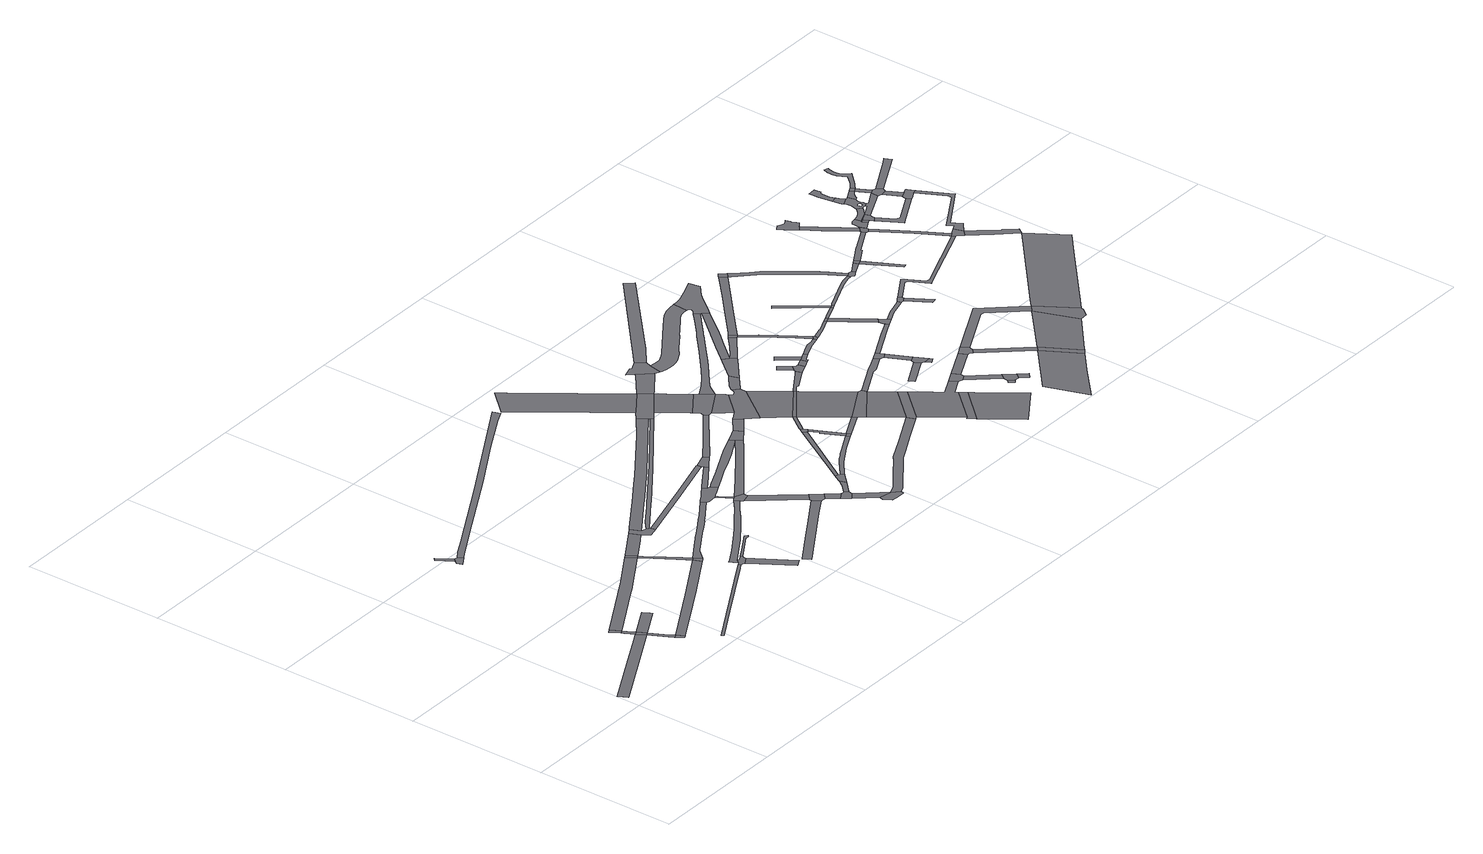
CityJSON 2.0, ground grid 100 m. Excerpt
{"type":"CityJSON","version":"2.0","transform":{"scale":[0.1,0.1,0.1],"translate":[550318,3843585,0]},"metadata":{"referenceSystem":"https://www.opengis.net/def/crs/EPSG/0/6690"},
"CityObjects":{
"road1":{"type":"Road","attributes":{"RoadStructureAttribute.sectionType":"1"},"geometry":[{"type":"MultiSurface","lod":"1","boundaries":[[[0,1,2,3,4,5,6]]]}]},
"road2":{"type":"Road","geometry":[{"type":"MultiSurface","lod":"1","boundaries":[[[7,8,9,10]]]}]},
"road3":{"type":"Road","attributes":{"RoadStructureAttribute.sectionType":"1"},"geometry":[{"type":"MultiSurface","lod":"1","boundaries":[[[11,12,10,9,13,14,0,15]]]}]},
"road4":{"type":"Road","geometry":[{"type":"MultiSurface","lod":"1","boundaries":[[[15,0,6,16]]]}]},
"road5":{"type":"Road","attributes":{"RoadStructureAttribute.sectionType":"1"},"geometry":[{"type":"MultiSurface","lod":"1","boundaries":[[[17,16,6,18,19,20]]]}]},
"road6":{"type":"Road","geometry":[{"type":"MultiSurface","lod":"1","boundaries":[[[20,19,21,22]]]}]},
"road7":{"type":"Road","geometry":[{"type":"MultiSurface","lod":"1","boundaries":[[[23,24,25,15,16]]]}]},
"road8":{"type":"Road","geometry":[{"type":"MultiSurface","lod":"1","boundaries":[[[26,27,28,29]]]}]},
"road9":{"type":"Road","attributes":{"RoadStructureAttribute.sectionType":"1"},"geometry":[{"type":"MultiSurface","lod":"1","boundaries":[[[30,31,7,10,32,33,34]]]}]},
"road10":{"type":"Road","geometry":[{"type":"MultiSurface","lod":"1","boundaries":[[[29,28,35,36,37,38]]]}]},
"road11":{"type":"Road","attributes":{"RoadStructureAttribute.sectionType":"1"},"geometry":[{"type":"MultiSurface","lod":"1","boundaries":[[[39,40,20,22,41,42,43,44]]]}]},
"road12":{"type":"Road","attributes":{"RoadStructureAttribute.sectionType":"1"},"geometry":[{"type":"MultiSurface","lod":"1","boundaries":[[[45,46,47,48,49,50,51,52,53]]]}]},
"road13":{"type":"Road","geometry":[{"type":"MultiSurface","lod":"1","boundaries":[[[54,30,34,55]]]}]},
"road14":{"type":"Road","attributes":{"RoadStructureAttribute.sectionType":"1"},"geometry":[{"type":"MultiSurface","lod":"1","boundaries":[[[56,57,58,59,60,55,34,61,62,63,64,65,39,66]]]}]},
"road15":{"type":"Road","geometry":[{"type":"MultiSurface","lod":"1","boundaries":[[[66,39,44,67,68]]]}]},
"road16":{"type":"Road","attributes":{"RoadStructureAttribute.sectionType":"1"},"geometry":[{"type":"MultiSurface","lod":"1","boundaries":[[[69,54,55,70,71]]]}]},
"road17":{"type":"Road","geometry":[{"type":"MultiSurface","lod":"1","boundaries":[[[72,73,74,75,76,77,45,53,78,79,80,81,82]]]}]},
"road18":{"type":"Road","attributes":{"RoadStructureAttribute.sectionType":"1"},"geometry":[{"type":"MultiSurface","lod":"1","boundaries":[[[83,80,79,84,85,86]]]}]},
"road19":{"type":"Road","geometry":[{"type":"MultiSurface","lod":"1","boundaries":[[[87,69,71,88,89,90,91,92,93,94,95]]]}]},
"road20":{"type":"Road","geometry":[{"type":"MultiSurface","lod":"1","boundaries":[[[96,97,98,99,100,72,82]]]}]},
"road21":{"type":"Road","attributes":{"RoadStructureAttribute.sectionType":"1"},"geometry":[{"type":"MultiSurface","lod":"1","boundaries":[[[101,102,103,104,105,106,107,66,68,108,109,110,111,112,113,114,115,116,117]]]}]},
"road22":{"type":"Road","attributes":{"RoadStructureAttribute.sectionType":"1"},"geometry":[{"type":"MultiSurface","lod":"1","boundaries":[[[118,119,120,121,38,37,122,123,124,125,126,127]]]}]},
"road23":{"type":"Road","attributes":{"RoadStructureAttribute.sectionType":"1"},"geometry":[{"type":"MultiSurface","lod":"1","boundaries":[[[128,129,130,131,132,133,134,135,136,137,138,139,140,76,75,141,142,143,144,145,146,147,148]]]}]},
"road24":{"type":"Road","attributes":{"RoadStructureAttribute.sectionType":"1"},"geometry":[{"type":"MultiSurface","lod":"1","boundaries":[[[149,150,151,152,153,154,155]]]}]},
"road25":{"type":"Road","attributes":{"RoadStructureAttribute.sectionType":"1"},"geometry":[{"type":"MultiSurface","lod":"1","boundaries":[[[156,157,158,159,92,91,160,161,162,163]]]}]},
"road26":{"type":"Road","geometry":[{"type":"MultiSurface","lod":"1","boundaries":[[[164,165,166,167,168,169,170,101,117,171,172,173,174,175,176,177,178,179,180,181]]]}]},
"road27":{"type":"Road","attributes":{"RoadStructureAttribute.sectionType":"1"},"geometry":[{"type":"MultiSurface","lod":"1","boundaries":[[[182,176,175,183,184,185]]]}]},
"road28":{"type":"Road","geometry":[{"type":"MultiSurface","lod":"1","boundaries":[[[185,184,186,187,128,148,188,189,190,191]]]}]},
"road29":{"type":"Road","attributes":{"RoadStructureAttribute.sectionType":"1"},"geometry":[{"type":"MultiSurface","lod":"1","boundaries":[[[192,193,194,195,196,197,198,87,95,199,200,201,202,203,204]]]}]},
"road30":{"type":"Road","geometry":[{"type":"MultiSurface","lod":"1","boundaries":[[[205,206,207,208,209,94,93,210,211,212,213]]]}]},
"road31":{"type":"Road","attributes":{"RoadStructureAttribute.sectionType":"1"},"geometry":[{"type":"MultiSurface","lod":"1","boundaries":[[[189,188,214,215]]]}]},
"road32":{"type":"Road","attributes":{"RoadStructureAttribute.sectionType":"1"},"geometry":[{"type":"MultiSurface","lod":"1","boundaries":[[[216,217,218,219,164,181,220,221,222,223]]]}]},
"road33":{"type":"Road","geometry":[{"type":"MultiSurface","lod":"1","boundaries":[[[215,214,149,155,224,225]]]}]},
"road34":{"type":"Road","attributes":{"RoadStructureAttribute.sectionType":"1"},"geometry":[{"type":"MultiSurface","lod":"1","boundaries":[[[225,224,226,227]]]}]},
"road35":{"type":"Road","geometry":[{"type":"MultiSurface","lod":"1","boundaries":[[[228,229,227,226,230,231,232,233]]]}]},
"road36":{"type":"Road","geometry":[{"type":"MultiSurface","lod":"1","boundaries":[[[234,156,163,235,236,216,223,237,238,239]]]}]},
"road37":{"type":"Road","attributes":{"RoadStructureAttribute.sectionType":"1"},"geometry":[{"type":"MultiSurface","lod":"1","boundaries":[[[240,241,242,243,244,245,246,185,191,247,248,249,250]]]}]},
"road38":{"type":"Road","attributes":{"RoadStructureAttribute.sectionType":"1"},"geometry":[{"type":"MultiSurface","lod":"1","boundaries":[[[251,231,230,252,253]]]}]},
"road39":{"type":"Road","attributes":{"RoadStructureAttribute.sectionType":"1"},"geometry":[{"type":"MultiSurface","lod":"1","boundaries":[[[254,255,256,257,258,259,260,180,179,261,262,263,264,265,266,240]]]}]},
"road40":{"type":"Road","attributes":{"RoadStructureAttribute.sectionType":"1"},"geometry":[{"type":"MultiSurface","lod":"1","boundaries":[[[267,268,269,270,228,233,271]]]}]},
"road41":{"type":"Road","geometry":[{"type":"MultiSurface","lod":"1","boundaries":[[[252,272,273,274,275,276,277,253]]]}]},
"road42":{"type":"Road","geometry":[{"type":"MultiSurface","lod":"1","boundaries":[[[278,279,280,267,271,281,282,283,284,285]]]}]},
"road43":{"type":"Road","attributes":{"RoadStructureAttribute.sectionType":"1"},"geometry":[{"type":"MultiSurface","lod":"1","boundaries":[[[286,287,288,289,290,234,239,291,292,293,294]]]}]},
"road44":{"type":"Road","attributes":{"RoadStructureAttribute.sectionType":"1"},"geometry":[{"type":"MultiSurface","lod":"1","boundaries":[[[295,278,285,296]]]}]},
"road45":{"type":"Road","attributes":{"function":"2","RoadStructureAttribute.sectionType":"7"},"geometry":[{"type":"MultiSurface","lod":"1","boundaries":[[[297,298,299,300,301,302,303,304]]]}]},
"road46":{"type":"Road","geometry":[{"type":"MultiSurface","lod":"1","boundaries":[[[305,306,307,254,240,250,308]]]}]},
"road47":{"type":"Road","attributes":{"RoadStructureAttribute.sectionType":"1"},"geometry":[{"type":"MultiSurface","lod":"1","boundaries":[[[309,310,311,312,313,314,315,316,317,318,319,320,321,284,283,322,323,324,325,326]]]}]},
"road48":{"type":"Road","geometry":[{"type":"MultiSurface","lod":"1","boundaries":[[[304,303,192,204,205,213,327,328,329,330]]]}]},
"road49":{"type":"Road","attributes":{"RoadStructureAttribute.sectionType":"1"},"geometry":[{"type":"MultiSurface","lod":"1","boundaries":[[[331,305,308,332]]]}]},
"road50":{"type":"Road","attributes":{"RoadStructureAttribute.sectionType":"1"},"geometry":[{"type":"MultiSurface","lod":"1","boundaries":[[[333,334,335,336,337,338,339,340,253,277,341,342,343,344,345,346,347]]]}]},
"road51":{"type":"Road","geometry":[{"type":"MultiSurface","lod":"1","boundaries":[[[348,295,296,349,350,351,352]]]}]},
"road52":{"type":"Road","attributes":{"function":"2","RoadStructureAttribute.sectionType":"7"},"geometry":[{"type":"MultiSurface","lod":"1","boundaries":[[[353,354,355,330,329,356,357,358]]]}]},
"road53":{"type":"Road","attributes":{"RoadStructureAttribute.sectionType":"1"},"geometry":[{"type":"MultiSurface","lod":"1","boundaries":[[[351,350,359,360,309,361]]]}]},
"road54":{"type":"Road","geometry":[{"type":"MultiSurface","lod":"1","boundaries":[[[361,309,326,362]]]}]},
"road55":{"type":"Road","attributes":{"RoadStructureAttribute.sectionType":"1"},"geometry":[{"type":"MultiSurface","lod":"1","boundaries":[[[363,364,348,352,365]]]}]},
"road56":{"type":"Road","geometry":[{"type":"MultiSurface","lod":"1","boundaries":[[[366,358,357,367,368,369,370,286,294,371,372,373,374,375]]]}]},
"road57":{"type":"Road","attributes":{"function":"2","RoadStructureAttribute.sectionType":"7"},"geometry":[{"type":"MultiSurface","lod":"1","boundaries":[[[376,377,378,379,380,374,373,381,382,383,384,385]]]}]},
"road58":{"type":"Road","geometry":[{"type":"MultiSurface","lod":"1","boundaries":[[[386,387,388,389,390,391,392,385,384,393,394,331,332,395,396,397]]]}]},
"road59":{"type":"Road","attributes":{"RoadStructureAttribute.sectionType":"1"},"geometry":[{"type":"MultiSurface","lod":"1","boundaries":[[[398,361,362,399]]]}]},
"road60":{"type":"Road","attributes":{"RoadStructureAttribute.sectionType":"1"},"geometry":[{"type":"MultiSurface","lod":"1","boundaries":[[[400,401,304,330,402,403]]]}]},
"road61":{"type":"Road","attributes":{"RoadStructureAttribute.sectionType":"1"},"geometry":[{"type":"MultiSurface","lod":"1","boundaries":[[[396,395,404,405]]]}]},
"road62":{"type":"Road","geometry":[{"type":"MultiSurface","lod":"1","boundaries":[[[405,404,363,365,406]]]}]},
"road63":{"type":"Road","geometry":[{"type":"MultiSurface","lod":"1","boundaries":[[[407,408,409,410,400,403,411,412,413,414,415]]]}]},
"road64":{"type":"Road","attributes":{"RoadStructureAttribute.sectionType":"1"},"geometry":[{"type":"MultiSurface","lod":"1","boundaries":[[[416,417,406,365,418,419,398,420]]]}]},
"road65":{"type":"Road","attributes":{"RoadStructureAttribute.sectionType":"1"},"geometry":[{"type":"MultiSurface","lod":"1","boundaries":[[[421,422,423,424,425,386,397,426,427]]]}]},
"road66":{"type":"Road","geometry":[{"type":"MultiSurface","lod":"1","boundaries":[[[428,429,420,398,399,430,431,432,433,434]]]}]},
"road67":{"type":"Road","attributes":{"RoadStructureAttribute.sectionType":"1"},"geometry":[{"type":"MultiSurface","lod":"1","boundaries":[[[432,431,333,435]]]}]},
"road68":{"type":"Road","geometry":[{"type":"MultiSurface","lod":"1","boundaries":[[[435,333,347,436,437]]]}]},
"road69":{"type":"Road","attributes":{"RoadStructureAttribute.sectionType":"1"},"geometry":[{"type":"MultiSurface","lod":"1","boundaries":[[[438,439,440,441,405,406,442,443,444,445,446,447,448]]]}]},
"road70":{"type":"Road","geometry":[{"type":"MultiSurface","lod":"1","boundaries":[[[449,450,421,427,451,452,453]]]}]},
"road71":{"type":"Road","attributes":{"RoadStructureAttribute.sectionType":"1"},"geometry":[{"type":"MultiSurface","lod":"1","boundaries":[[[454,455,456,457,458,459,460,461,462,463,464,465,466,375,374,467,468,469,470,471,472,473,474,475,476,477,478,479,480,481,482]]]}]},
"road72":{"type":"Road","geometry":[{"type":"MultiSurface","lod":"1","boundaries":[[[483,484,485,486,487,437,436,488,489,490,491,492,493]]]}]},
"road73":{"type":"Road","geometry":[{"type":"MultiSurface","lod":"1","boundaries":[[[494,490,489,495,496,497]]]}]},
"road74":{"type":"Road","geometry":[{"type":"MultiSurface","lod":"1","boundaries":[[[498,499,500,501]]]}]},
"road75":{"type":"Road","geometry":[{"type":"MultiSurface","lod":"1","boundaries":[[[502,501,500,438,448,503,504]]]}]},
"road76":{"type":"Road","attributes":{"RoadStructureAttribute.sectionType":"1"},"geometry":[{"type":"MultiSurface","lod":"1","boundaries":[[[505,506,507,508,509,510,511,512,513,514,515,516,414,413,517,518,519,520,521,522,523,524,525,526,527,528,529,530,531,532,533]]]}]},
"road77":{"type":"Road","attributes":{"function":"2","RoadStructureAttribute.sectionType":"1"},"geometry":[{"type":"MultiSurface","lod":"1","boundaries":[[[534,497,496,535,536]]]}]},
"road78":{"type":"Road","attributes":{"RoadStructureAttribute.sectionType":"1"},"geometry":[{"type":"MultiSurface","lod":"1","boundaries":[[[537,538,504,503,539]]]}]},
"road79":{"type":"Road","attributes":{"RoadStructureAttribute.sectionType":"1"},"geometry":[{"type":"MultiSurface","lod":"1","boundaries":[[[540,541,542,453,452,543,544]]]}]},
"road80":{"type":"Road","geometry":[{"type":"MultiSurface","lod":"1","boundaries":[[[545,546,537,547]]]}]},
"road81":{"type":"Road","attributes":{"RoadStructureAttribute.sectionType":"1"},"geometry":[{"type":"MultiSurface","lod":"1","boundaries":[[[548,549,550,551,552,434,433,553,554,555,556]]]}]},
"road82":{"type":"Road","geometry":[{"type":"MultiSurface","lod":"1","boundaries":[[[557,547,537,539,558,559,560,561]]]}]},
"road83":{"type":"Road","attributes":{"RoadStructureAttribute.sectionType":"1"},"geometry":[{"type":"MultiSurface","lod":"1","boundaries":[[[562,407,415,563,564]]]}]},
"road84":{"type":"Road","attributes":{"RoadStructureAttribute.sectionType":"1"},"geometry":[{"type":"MultiSurface","lod":"1","boundaries":[[[565,566,567,568,569,449,453,570,571,572,573]]]}]},
"road85":{"type":"Road","geometry":[{"type":"MultiSurface","lod":"1","boundaries":[[[574,540,544,575,576]]]}]},
"road86":{"type":"Road","attributes":{"RoadStructureAttribute.sectionType":"1"},"geometry":[{"type":"MultiSurface","lod":"1","boundaries":[[[577,578,579,580]]]}]},
"road87":{"type":"Road","geometry":[{"type":"MultiSurface","lod":"1","boundaries":[[[581,493,492,582,583,584]]]}]},
"road88":{"type":"Road","attributes":{"RoadStructureAttribute.sectionType":"1"},"geometry":[{"type":"MultiSurface","lod":"1","boundaries":[[[585,586,587,588,589,557,561,590,591]]]}]},
"road89":{"type":"Road","attributes":{"RoadStructureAttribute.sectionType":"1"},"geometry":[{"type":"MultiSurface","lod":"1","boundaries":[[[592,593,576,575,594,595,585,596]]]}]},
"road90":{"type":"Road","attributes":{"RoadStructureAttribute.sectionType":"1"},"geometry":[{"type":"MultiSurface","lod":"1","boundaries":[[[583,582,597,598]]]}]},
"road91":{"type":"Road","geometry":[{"type":"MultiSurface","lod":"1","boundaries":[[[599,548,556,600,601,602]]]}]},
"road92":{"type":"Road","geometry":[{"type":"MultiSurface","lod":"1","boundaries":[[[603,604,605,606]]]}]},
"road93":{"type":"Road","attributes":{"RoadStructureAttribute.sectionType":"1"},"geometry":[{"type":"MultiSurface","lod":"1","boundaries":[[[601,600,607,608]]]}]},
"road94":{"type":"Road","geometry":[{"type":"MultiSurface","lod":"1","boundaries":[[[608,607,577,580,609,610]]]}]},
"road95":{"type":"Road","geometry":[{"type":"MultiSurface","lod":"1","boundaries":[[[611,612,610,609]]]}]},
"road96":{"type":"Road","geometry":[{"type":"MultiSurface","lod":"1","boundaries":[[[596,585,591,613,614]]]}]},
"road97":{"type":"Road","attributes":{"RoadStructureAttribute.sectionType":"1"},"geometry":[{"type":"MultiSurface","lod":"1","boundaries":[[[598,597,603,606,615,616]]]}]},
"road98":{"type":"Road","attributes":{"RoadStructureAttribute.sectionType":"1"},"geometry":[{"type":"MultiSurface","lod":"1","boundaries":[[[617,581,584,618]]]}]},
"road99":{"type":"Road","attributes":{"RoadStructureAttribute.sectionType":"1"},"geometry":[{"type":"MultiSurface","lod":"1","boundaries":[[[619,620,616,615]]]}]},
"road100":{"type":"Road","attributes":{"RoadStructureAttribute.sectionType":"1"},"geometry":[{"type":"MultiSurface","lod":"1","boundaries":[[[621,622,623,614,613,624,625]]]}]},
"road101":{"type":"Road","attributes":{"RoadStructureAttribute.sectionType":"1"},"geometry":[{"type":"MultiSurface","lod":"1","boundaries":[[[626,627,599,602,628,629]]]}]},
"road102":{"type":"Road","geometry":[{"type":"MultiSurface","lod":"1","boundaries":[[[630,631,632,633,634,635,505,533,636,637,638,639,454,482,565,573,640,641,642,643,644]]]}]},
"road103":{"type":"Road","attributes":{"RoadStructureAttribute.sectionType":"1"},"geometry":[{"type":"MultiSurface","lod":"1","boundaries":[[[645,646,647,648,649,574,576,650,651,652]]]}]},
"road104":{"type":"Road","geometry":[{"type":"MultiSurface","lod":"1","boundaries":[[[653,617,618,654,655,656,657]]]}]},
"road105":{"type":"Road","attributes":{"RoadStructureAttribute.sectionType":"1"},"geometry":[{"type":"MultiSurface","lod":"1","boundaries":[[[658,659,660,661,662]]]}]},
"road106":{"type":"Road","geometry":[{"type":"MultiSurface","lod":"1","boundaries":[[[663,621,625,664]]]}]},
"road107":{"type":"Road","attributes":{"RoadStructureAttribute.sectionType":"1"},"geometry":[{"type":"MultiSurface","lod":"1","boundaries":[[[665,664,625,666,667,668,669]]]}]},
"road108":{"type":"Road","attributes":{"RoadStructureAttribute.sectionType":"1"},"geometry":[{"type":"MultiSurface","lod":"1","boundaries":[[[656,655,658,670]]]}]},
"road109":{"type":"Road","attributes":{"RoadStructureAttribute.sectionType":"1"},"geometry":[{"type":"MultiSurface","lod":"1","boundaries":[[[671,672,673,663,664,674]]]}]},
"road110":{"type":"Road","attributes":{"RoadStructureAttribute.sectionType":"1"},"geometry":[{"type":"MultiSurface","lod":"1","boundaries":[[[675,676,677,671,678]]]}]},
"road111":{"type":"Road","geometry":[{"type":"MultiSurface","lod":"1","boundaries":[[[679,669,668,680,626,629,681,682]]]}]},
"road112":{"type":"Road","geometry":[{"type":"MultiSurface","lod":"1","boundaries":[[[678,671,674,683]]]}]},
"road113":{"type":"Road","geometry":[{"type":"MultiSurface","lod":"1","boundaries":[[[670,658,662,684]]]}]},
"road114":{"type":"Road","attributes":{"RoadStructureAttribute.sectionType":"1"},"geometry":[{"type":"MultiSurface","lod":"1","boundaries":[[[685,686,687,682,681,688,689,690]]]}]},
"road115":{"type":"Road","geometry":[{"type":"MultiSurface","lod":"1","boundaries":[[[691,692,645,652,693]]]}]},
"road116":{"type":"Road","attributes":{"RoadStructureAttribute.sectionType":"1"},"geometry":[{"type":"MultiSurface","lod":"1","boundaries":[[[694,653,657,695,696,697,698]]]}]},
"road117":{"type":"Road","attributes":{"RoadStructureAttribute.sectionType":"1"},"geometry":[{"type":"MultiSurface","lod":"1","boundaries":[[[699,700,701,702,703,704,705,706,707,708,678,683,709,710,711,712,713,714]]]}]},
"road118":{"type":"Road","attributes":{"RoadStructureAttribute.sectionType":"1"},"geometry":[{"type":"MultiSurface","lod":"1","boundaries":[[[697,715,670,684,716,717]]]}]},
"road119":{"type":"Road","geometry":[{"type":"MultiSurface","lod":"1","boundaries":[[[718,719,685,690,720,721,722,723,724,725,726]]]}]},
"road120":{"type":"Road","attributes":{"RoadStructureAttribute.sectionType":"1"},"geometry":[{"type":"MultiSurface","lod":"1","boundaries":[[[727,728,729,730,731,732,733,693,652,734,735,736,737,738,699,739]]]}]},
"road121":{"type":"Road","geometry":[{"type":"MultiSurface","lod":"1","boundaries":[[[740,741,742,743,723,722]]]}]},
"road122":{"type":"Road","geometry":[{"type":"MultiSurface","lod":"1","boundaries":[[[744,745,739,699,714,746,747,748,749,750,751,752]]]}]},
"road123":{"type":"Road","geometry":[{"type":"MultiSurface","lod":"1","boundaries":[[[698,697,717,753,754,755]]]}]},
"road124":{"type":"Road","attributes":{"RoadStructureAttribute.sectionType":"1"},"geometry":[{"type":"MultiSurface","lod":"1","boundaries":[[[756,752,751,757,758]]]}]},
"road125":{"type":"Road","geometry":[{"type":"MultiSurface","lod":"1","boundaries":[[[759,756,758,760]]]}]},
"road126":{"type":"Road","attributes":{"RoadStructureAttribute.sectionType":"1"},"geometry":[{"type":"MultiSurface","lod":"1","boundaries":[[[761,762,763,764,760,758]]]}]},
"road127":{"type":"Road","attributes":{"RoadStructureAttribute.sectionType":"1"},"geometry":[{"type":"MultiSurface","lod":"1","boundaries":[[[765,766,767,768,769,770,771,718,726,772,773,774,775,776,777,778,779,780]]]}]},
"road128":{"type":"Road","attributes":{"RoadStructureAttribute.sectionType":"1"},"geometry":[{"type":"MultiSurface","lod":"1","boundaries":[[[781,782,783,784,759,760,785,786,787,788,789,790]]]}]},
"road129":{"type":"Road","geometry":[{"type":"MultiSurface","lod":"1","boundaries":[[[791,792,793,794,795,796,797,798,799,800,801,802,803,804,805]]]}]},
"road130":{"type":"Road","attributes":{"RoadStructureAttribute.sectionType":"1"},"geometry":[{"type":"MultiSurface","lod":"1","boundaries":[[[806,807,808,809,800,799,810,811,812,813,814,815]]]}]},
"road131":{"type":"Road","geometry":[{"type":"MultiSurface","lod":"1","boundaries":[[[816,817,818,698,755,819,820,821]]]}]},
"road132":{"type":"Road","geometry":[{"type":"MultiSurface","lod":"1","boundaries":[[[822,823,815,814,824,781,790,825,826,827,828,829,830]]]}]},
"road133":{"type":"Road","attributes":{"RoadStructureAttribute.sectionType":"1"},"geometry":[{"type":"MultiSurface","lod":"1","boundaries":[[[831,832,815,823,822,830]]]}]},
"road134":{"type":"Road","geometry":[{"type":"MultiSurface","lod":"1","boundaries":[[[833,834,835,836,831,830,837,838,839,840,841]]]}]},
"road135":{"type":"Road","attributes":{"RoadStructureAttribute.sectionType":"1"},"geometry":[{"type":"MultiSurface","lod":"1","boundaries":[[[842,843,828,827,844,845,846,847]]]}]},
"road136":{"type":"Road","attributes":{"RoadStructureAttribute.sectionType":"1"},"geometry":[{"type":"MultiSurface","lod":"1","boundaries":[[[848,839,838,837,849]]]}]},
"road137":{"type":"Road","geometry":[{"type":"MultiSurface","lod":"1","boundaries":[[[850,851,848,849,852,853,854,855,856]]]}]},
"road138":{"type":"Road","attributes":{"RoadStructureAttribute.sectionType":"1"},"geometry":[{"type":"MultiSurface","lod":"1","boundaries":[[[857,858,859,860,833,841,861,862,863,864]]]}]},
"road139":{"type":"Road","geometry":[{"type":"MultiSurface","lod":"1","boundaries":[[[865,847,846,866,867,765,780,868,869,870,871]]]}]},
"road140":{"type":"Road","attributes":{"RoadStructureAttribute.sectionType":"1"},"geometry":[{"type":"MultiSurface","lod":"1","boundaries":[[[872,873,874,871,870,875,816,876]]]}]},
"road141":{"type":"Road","attributes":{"RoadStructureAttribute.sectionType":"1"},"geometry":[{"type":"MultiSurface","lod":"1","boundaries":[[[877,878,879,880,853,852,881,882,883,884,885,886]]]}]},
"road142":{"type":"Road","attributes":{"RoadStructureAttribute.sectionType":"1"},"geometry":[{"type":"MultiSurface","lod":"1","boundaries":[[[887,888,889,890,891,892,893]]]}]},
"road143":{"type":"Road","geometry":[{"type":"MultiSurface","lod":"1","boundaries":[[[894,895,896,897,893,892,898,899,900,901,902,857,864,903,904,905,906,907,908],[909,910,911,912,913,914,915,916,917,918,919,920,921,922,923]]]}]},
"road144":{"type":"Road","attributes":{"RoadStructureAttribute.sectionType":"1"},"geometry":[{"type":"MultiSurface","lod":"1","boundaries":[[[924,925,926,927,928,929,930,931,932,933,889,888]]]}]},
"road145":{"type":"Road","geometry":[{"type":"MultiSurface","lod":"1","boundaries":[[[934,935,936,937,905,904,938,939,850,856,940]]]}]},
"road146":{"type":"Road","attributes":{"RoadStructureAttribute.sectionType":"1"},"geometry":[{"type":"MultiSurface","lod":"1","boundaries":[[[941,942,943,896,895,944,945,946,947]]]}]},
"road147":{"type":"Road","geometry":[{"type":"MultiSurface","lod":"1","boundaries":[[[948,941,947,949]]]}]},
"road148":{"type":"Road","attributes":{"RoadStructureAttribute.sectionType":"1"},"geometry":[{"type":"MultiSurface","lod":"1","boundaries":[[[950,951,952,953,954,955,956,957,958,959,960,961,962,963,964,965,966,967,968,865,871]]]}]},
"road149":{"type":"Road","attributes":{"RoadStructureAttribute.sectionType":"1"},"geometry":[{"type":"MultiSurface","lod":"1","boundaries":[[[969,949,947,970,934,971]]]}]},
"road150":{"type":"Road","geometry":[{"type":"MultiSurface","lod":"1","boundaries":[[[971,934,940,972,973,974,975]]]}]},
"road151":{"type":"Road","attributes":{"RoadStructureAttribute.sectionType":"1"},"geometry":[{"type":"MultiSurface","lod":"1","boundaries":[[[973,972,976,977]]]}]},
"road152":{"type":"Road","geometry":[{"type":"MultiSurface","lod":"1","boundaries":[[[978,979,980,981,977,976,982,886,885,983,960,959]]]}]},
"road153":{"type":"Road","attributes":{"RoadStructureAttribute.sectionType":"1"},"geometry":[{"type":"MultiSurface","lod":"1","boundaries":[[[984,985,986,987,988,989,990,991,948,949,992,993,994,995,996,997,998,999,1000,1001,1002,1003]]]}]},
"road154":{"type":"Road","attributes":{"RoadStructureAttribute.sectionType":"1"},"geometry":[{"type":"MultiSurface","lod":"1","boundaries":[[[1004,1005,975,974,1006]]]}]}
},
"vertices":[
[659,533,0],[596,498,0],[345,361,0],[7,175,0],[43,112,0],[403,311,0],[692,471,0],
[597,692,0],[576,680,0],[616,611,0],[637,623,0],
[652,597,0],[646,607,0],[626,594,0],[631,585,0],[680,545,0],
[713,483,0],
[781,363,0],[760,352,0],[780,317,0],[801,329,0],
[812,266,0],[831,276,0],
[919,597,0],[910,615,0],[888,658,0],
[612,2069,0],[590,2051,0],[662,1945,0],[682,1966,0],
[1338,1137,0],[1092,979,0],[1026,851,0],[1060,871,0],[1380,1072,0],
[647,1920,0],[662,1887,0],[725,1927,0],[703,1961,0],
[1571,785,0],[1213,570,0],[839,281,0],[1000,373,0],[1296,548,0],[1595,728,0],
[1696,526,0],[1639,492,0],[972,103,0],[981,87,0],[983,88,0],[986,90,0],[1231,233,0],[1673,492,0],[1705,511,0],
[1358,1150,0],[1401,1085,0],
[1569,832,0],[1554,855,0],[1536,882,0],[1497,940,0],[1417,1059,0],[1398,1046,0],[1477,927,0],[1516,869,0],[1531,846,0],[1549,819,0],[1591,799,0],
[1604,734,0],[1622,744,0],
[1578,1291,0],[1550,1178,0],[1609,1220,0],
[1785,576,0],[1749,554,0],[1749,555,0],[1741,568,0],[1718,539,0],[1716,538,0],[1721,508,0],[1735,505,0],[1786,537,0],[1788,551,0],[1791,563,0],
[1816,494,0],[1744,493,0],[1915,229,0],[1967,258,0],
[1619,1317,0],[1633,1193,0],[1640,1181,0],[1649,1168,0],[1716,1187,0],[1707,1217,0],[1702,1225,0],[1684,1237,0],[1649,1248,0],
[1972,680,0],[1996,678,0],[2009,687,0],[1993,706,0],[1849,616,0],
[2139,1162,0],[2011,1073,0],[1969,1046,0],[1921,1016,0],[1829,957,0],[1819,951,0],[1670,852,0],[1681,815,0],[1691,821,0],[1855,929,0],[1877,942,0],[1921,969,0],[1976,1003,0],[1979,1005,0],[1994,1018,0],[1996,1019,0],[2160,1132,0],
[2204,2836,0],[1405,2364,0],[866,2059,0],[758,1997,0],[764,1952,0],[1068,2126,0],[1498,2372,0],[1873,2594,0],[2139,2744,0],[2221,2786,0],
[2278,1005,0],[2212,950,0],[2102,867,0],[2098,864,0],[2092,860,0],[2016,803,0],[1919,737,0],[1805,661,0],[1710,602,0],[1688,592,0],[1701,569,0],[1707,559,0],[1712,550,0],[1743,570,0],[1848,636,0],[1934,692,0],[2083,801,0],[2117,828,0],[2155,859,0],[2222,915,0],[2304,978,0],
[2576,628,0],[2376,499,0],[2228,404,0],[1994,253,0],[2027,203,0],[2486,500,0],[2610,578,0],
[2474,1444,0],[2465,1442,0],[2126,1339,0],[2120,1337,0],[2129,1307,0],[2173,1320,0],[2473,1411,0],[2479,1412,0],
[2277,1256,0],[2232,1225,0],[2219,1216,0],[2199,1202,0],[2179,1189,0],[2152,1171,0],[2149,1169,0],[2162,1131,0],[2176,1126,0],[2185,1122,0],[2240,1128,0],[2241,1127,0],[2252,1133,0],[2264,1139,0],[2282,1148,0],[2345,1180,0],[2322,1226,0],[2297,1228,0],
[2262,1118,0],[2249,1113,0],[2304,1026,0],[2318,1034,0],
[2298,1021,0],[2292,1016,0],[2319,960,0],[2382,978,0],[2383,993,0],[2385,1009,0],
[2678,2077,0],[2524,1955,0],[2147,1679,0],[2059,1619,0],[1889,1502,0],[1846,1472,0],[1633,1327,0],[1691,1276,0],[1912,1429,0],[1917,1432,0],[1936,1445,0],[2222,1642,0],[2726,2017,0],
[2734,2010,0],[2292,1678,0],[1930,1419,0],[1888,1389,0],[1749,1293,0],[1940,1395,0],[1958,1408,0],[2275,1638,0],[2747,1992,0],
[2580,647,0],[2625,685,0],
[2486,1402,0],[2478,1396,0],[2295,1269,0],[2286,1263,0],[2306,1235,0],[2333,1254,0],[2496,1371,0],[2501,1374,0],
[2641,574,0],[2686,611,0],
[2705,502,0],[2754,530,0],
[2778,532,0],[2776,530,0],[2751,446,0],[2796,483,0],[2800,503,0],[2802,511,0],
[2574,1475,0],[2482,1409,0],[2485,1405,0],[2557,1415,0],[2562,1418,0],[2596,1441,0],
[2852,1434,0],[2713,1325,0],[2637,1268,0],[2542,1196,0],[2530,1187,0],[2493,1159,0],[2395,1087,0],[2519,1112,0],[2601,1176,0],[2822,1347,0],[2882,1394,0],
[2910,348,0],[2862,312,0],[2953,296,0],
[2835,1472,0],[2705,1415,0],[2644,1384,0],[2522,1323,0],[2496,1310,0],[2491,1308,0],[2358,1244,0],[2419,1218,0],[2481,1250,0],[2496,1257,0],[2514,1265,0],[2593,1299,0],[2703,1352,0],
[2865,634,0],[2851,610,0],[2843,598,0],[2835,585,0],[2881,585,0],
[2858,285,0],[2890,234,0],[2919,228,0],[2991,228,0],[2995,230,0],[3002,253,0],
[2898,690,0],[2896,687,0],[2888,674,0],[2882,586,0],[2937,643,0],[2946,652,0],[2928,672,0],[2916,681,0],
[2969,1777,0],[2750,1608,0],[2663,1542,0],[2648,1531,0],[2584,1482,0],[2619,1456,0],[2673,1499,0],[2721,1537,0],[2986,1747,0],
[3179,1161,0],[3201,1142,0],
[2850,2343,0],[2696,2550,0],[2434,2899,0],[2388,2960,0],[2236,2793,0],[2567,2350,0],[2738,2124,0],[2915,2255,0],
[2939,1517,0],[2897,1499,0],[2861,1483,0],[2969,1460,0],
[3311,925,0],[3191,857,0],[3170,847,0],[3159,841,0],[3140,830,0],[3120,820,0],[3104,809,0],[3090,801,0],[3072,790,0],[3059,781,0],[3051,776,0],[3035,763,0],[2997,730,0],[2951,658,0],[3059,744,0],[3195,830,0],[3241,856,0],[3325,899,0],
[2774,2013,0],[2798,2031,0],[2805,2036,0],[2980,2169,0],
[3042,1600,0],[3086,1550,0],
[3714,761,0],[3459,624,0],[3293,537,0],[3257,508,0],[3154,431,0],[3027,335,0],[3009,321,0],[2956,298,0],[3039,268,0],[3322,483,0],[3371,509,0],[3403,527,0],[3508,582,0],[3559,609,0],[3735,703,0],
[3199,1194,0],[3207,1146,0],[3211,1145,0],[3227,1156,0],[3214,1181,0],
[3126,1975,0],[3119,1984,0],[3026,2108,0],[2943,1852,0],[2949,1845,0],[3124,1973,0],
[3246,1076,0],[3237,1071,0],[3337,941,0],
[3351,912,0],
[3288,1322,0],[3207,1207,0],[3304,1307,0],
[3141,1951,0],[2979,1805,0],[2976,1791,0],[2974,1784,0],[2973,1780,0],[2992,1748,0],[3001,1749,0],[3019,1750,0],[3206,1864,0],[3147,1944,0],
[3241,1809,0],[3243,1811,0],[3245,1812,0],[3224,1840,0],[3216,1850,0],[3023,1745,0],[3071,1681,0],[3076,1684,0],[3109,1641,0],[3251,1795,0],
[3313,1815,0],[3307,1800,0],[3302,1790,0],[3276,1771,0],[3280,1765,0],[3275,1763,0],[3269,1771,0],[3070,1613,0],[3051,1607,0],[3155,1474,0],[3353,1736,0],[3356,1781,0],
[3513,1032,0],[3530,1003,0],
[3094,2401,0],[3083,2391,0],[3004,2186,0],[3176,2314,0],
[3290,1324,0],[3529,1500,0],
[3541,1486,0],
[3196,2487,0],[3137,2461,0],[3126,2469,0],[3054,2445,0],[3190,2307,0],[3201,2302,0],[3212,2297,0],[3229,2390,0],[3247,2434,0],
[3728,1237,0],[3547,1477,0],[3309,1299,0],[3511,1034,0],[3769,1180,0],
[3434,1932,0],[3413,1915,0],[3340,1856,0],[3318,1828,0],[3317,1827,0],[3357,1782,0],[3456,1866,0],
[3796,1175,0],[3791,1176,0],[3532,1004,0],[3566,959,0],[3804,1137,0],[3810,1140,0],[3800,1175,0],
[3918,986,0],
[3754,713,0],[3955,936,0],
[3728,1635,0],[3722,1633,0],[3697,1616,0],[3543,1512,0],[3572,1509,0],[3595,1525,0],[3601,1515,0],[3708,1576,0],[3717,1581,0],[3719,1582,0],[3741,1592,0],
[3560,2088,0],[3544,2068,0],[3615,2002,0],[3631,2016,0],[3601,2051,0],
[3880,2551,0],[3818,2494,0],[3718,2402,0],[3707,2391,0],[3703,2389,0],[3693,2380,0],[3688,2376,0],[3544,2248,0],[3385,2109,0],[3308,2046,0],[3240,1998,0],[3236,1995,0],[3151,1946,0],[3259,1943,0],[3275,1958,0],[3279,1963,0],[3309,1988,0],[3391,2056,0],[3495,2145,0],[3566,2211,0],[3717,2347,0],[3720,2350,0],[3732,2361,0],[3733,2361,0],[3745,2372,0],[3846,2463,0],[3864,2478,0],[3877,2490,0],[3908,2519,0],
[4096,750,0],[4050,811,0],[4047,815,0],[4013,860,0],[4009,865,0],[3906,514,0],[3944,461,0],[4146,685,0],[4133,701,0],[4246,760,0],[4218,813,0],
[4164,660,0],[3933,454,0],[3967,402,0],[4180,638,0],
[3701,1763,0],[3670,1738,0],[3735,1656,0],[3761,1687,0],
[3774,1671,0],[3810,1623,0],[3797,1667,0],
[3896,2716,0],[3849,2713,0],[3809,2705,0],[3779,2695,0],[3749,2680,0],[3714,2657,0],[3650,2609,0],[3394,2424,0],[3365,2406,0],[3337,2392,0],[3315,2386,0],[3292,2383,0],[3223,2292,0],[3258,2282,0],[3293,2280,0],[3321,2281,0],[3356,2286,0],[3388,2296,0],[3415,2312,0],[3448,2332,0],[3502,2375,0],[3620,2460,0],[3639,2475,0],[3666,2494,0],[3785,2580,0],[3813,2598,0],[3837,2606,0],[3860,2611,0],[3890,2609,0],
[4206,605,0],[4152,144,0],[4414,325,0],
[3852,1692,0],[3802,1670,0],[3865,1648,0],
[3789,2207,0],[3705,2134,0],[3638,2076,0],[3643,2026,0],[3822,2168,0],
[3783,1844,0],[3751,1820,0],[3889,1709,0],
[4144,1348,0],[4062,1308,0],[4043,1301,0],[4037,1298,0],[4033,1296,0],[4017,1249,0],[4031,1250,0],[4051,1252,0],[4162,1311,0],
[3921,1723,0],[3884,1657,0],[3879,1669,0],[3885,1673,0],[3933,1696,0],
[3902,3116,0],[3371,2535,0],[3952,3061,0],
[3916,2514,0],[3761,2329,0],[3748,2313,0],[3654,2204,0],[3570,2098,0],[3709,2182,0],[3793,2280,0],[3801,2290,0],[3949,2475,0],
[3810,2224,0],[3823,2166,0],[3846,2183,0],
[4258,1117,0],[4064,1014,0],[4086,974,0],[4280,1076,0],
[4297,854,0],[4280,753,0],[4320,776,0],[4324,801,0],
[4101,1782,0],[4062,1769,0],[4022,1769,0],[3963,1745,0],[3943,1733,0],[4017,1733,0],[4105,1761,0],
[4066,1883,0],[3932,2079,0],[3915,2062,0],[4041,1873,0],[4121,1802,0],
[4448,562,0],[4476,599,0],
[4200,1376,0],[4190,1302,0],[4226,1320,0],[4212,1348,0],
[4446,527,0],[4426,510,0],[4455,476,0],[4476,494,0],
[4267,1143,0],[4305,1162,0],
[4304,1068,0],[4352,1071,0],
[4323,1029,0],[4362,1051,0],
[4133,1770,0],[4128,1791,0],
[4510,491,0],[4538,528,0],
[4507,963,0],[4535,910,0],
[4555,441,0],[4589,471,0],
[4303,1855,0],[4214,1817,0],[4205,1818,0],[4212,1795,0],[4313,1839,0],
[4510,1534,0],[4403,1485,0],[4464,1484,0],[4521,1511,0],
[4148,2794,0],[4108,2776,0],[4039,2748,0],[4011,2737,0],[3966,2722,0],[3933,2717,0],[3905,2604,0],[3907,2599,0],[3913,2589,0],[3903,2569,0],[3967,2498,0],[4069,2625,0],[4089,2651,0],[4124,2681,0],[4164,2715,0],
[4319,2689,0],[4163,2544,0],[3992,2387,0],[3839,2248,0],[3826,2238,0],[3850,2187,0],[3972,2297,0],[4357,2648,0],
[4580,1002,0],[4559,906,0],[4570,894,0],[4603,924,0],[4608,948,0],
[4837,593,0],[4521,310,0],[4623,9,0],[4839,211,0],[4986,339,0],
[4341,1872,0],[4349,1855,0],
[4425,1749,0],[4389,1731,0],[4393,1726,0],[4498,1577,0],[4527,1608,0],
[4870,623,0],
[4459,1923,0],[4409,1901,0],[4357,1878,0],[4466,1907,0],
[4251,2222,0],[4239,2213,0],[4227,2204,0],[4483,1934,0],
[4558,1565,0],[4508,1541,0],[4573,1537,0],[4563,1558,0],
[4490,1918,0],
[5020,368,0],
[4764,1637,0],[4749,1628,0],[4642,1595,0],[4648,1573,0],[4767,1608,0],[4774,1613,0],
[4347,2716,0],[4331,2701,0],[4387,2676,0],
[4987,1214,0],[4960,1132,0],[4984,1127,0],[5186,906,0],[5230,946,0],
[4819,2065,0],[4785,2060,0],[4774,2058,0],[4759,2054,0],[4742,2050,0],[4735,2047,0],[4733,2047,0],[4727,2044,0],[4715,2039,0],[4497,1941,0],[4710,2015,0],[4729,2022,0],[4745,2028,0],[4785,2040,0],[4800,2042,0],[4820,2044,0],
[5046,780,0],[5034,381,0],[5299,608,0],
[4806,1664,0],[4789,1653,0],[4786,1611,0],[4790,1611,0],[4792,1610,0],[4822,1631,0],[4823,1634,0],[4823,1636,0],[4825,1645,0],
[4784,2186,0],[4754,2233,0],[4542,2512,0],[4531,2527,0],[4483,2575,0],[4406,2656,0],[4395,2668,0],[4365,2640,0],[4372,2633,0],[4486,2520,0],[4725,2218,0],[4785,2122,0],[4846,2080,0],
[4891,1454,0],[4910,1460,0],[4929,1467,0],[4926,1471,0],
[4859,2079,0],[4851,2080,0],[4835,2045,0],[4841,2035,0],[4845,2030,0],[4859,2038,0],[4867,2042,0],[4887,2053,0],[4875,2076,0],
[5354,611,0],[5394,664,0],[5399,684,0],
[4961,2130,0],[4944,2083,0],[4975,2098,0],
[4987,2146,0],[5007,2113,0],
[5117,1851,0],[5130,1855,0],[5142,1859,0],[5141,1861,0],
[5583,1836,0],[5095,1636,0],[5072,1641,0],[5013,1747,0],[4986,1775,0],[4985,1777,0],[4980,1774,0],[4971,1737,0],[4981,1734,0],[4983,1733,0],[4992,1731,0],[5065,1601,0],[5066,1599,0],[5070,1601,0],[5087,1608,0],[5598,1819,0],
[5284,2317,0],[5122,2228,0],[5119,2227,0],[5011,2161,0],[5012,2116,0],[5061,2145,0],[5115,2177,0],[5113,2181,0],[5110,2186,0],[5293,2287,0],
[5102,2772,0],[5088,2759,0],[5066,2752,0],[5045,2756,0],[5020,2770,0],[4987,2747,0],[4995,2735,0],[5012,2711,0],[5065,2634,0],[5099,2658,0],[5129,2680,0],[5134,2684,0],[5125,2701,0],[5115,2722,0],[5115,2740,0],
[5275,2405,0],[5247,2446,0],[5231,2469,0],[5164,2565,0],[5145,2518,0],[5198,2445,0],[5201,2442,0],[5239,2389,0],[5285,2326,0],[5311,2353,0],
[5878,1516,0],[5811,1457,0],[5290,999,0],[5436,717,0],[5898,1126,0],[6048,1258,0],
[5330,2325,0],[5326,2331,0],[5289,2320,0],[5300,2285,0],[5307,2284,0],[5311,2283,0],[5339,2302,0],[5334,2311,0],[5338,2313,0],
[5319,2364,0],[5312,2354,0],
[5375,2435,0],[5343,2433,0],[5324,2418,0],[5323,2390,0],[5398,2347,0],[5396,2352,0],[5378,2383,0],[5376,2387,0],[5385,2399,0],
[5606,1865,0],[5508,2027,0],[5468,2040,0],[5582,1851,0],[5586,1845,0],[5611,1858,0],
[5402,2394,0],[5420,2359,0],
[5462,2425,0],[5419,2402,0],[5436,2330,0],[5465,2354,0],[5465,2357,0],[5468,2366,0],[5474,2390,0],
[5477,2503,0],[5469,2488,0],[5441,2464,0],[5411,2444,0],[5422,2411,0],[5461,2429,0],[5493,2458,0],[5512,2478,0],
[5656,1882,0],[5589,1841,0],[5588,1840,0],[5599,1819,0],[5602,1818,0],[5638,1779,0],[5678,1816,0],
[5836,1637,0],[5833,1640,0],[5732,1754,0],[5761,1643,0],[5905,1559,0],
[5756,2332,0],[5563,2225,0],[5561,2226,0],[5533,2238,0],[5511,2197,0],[5529,2165,0],[5539,2171,0],[5774,2299,0],[5783,2303,0],[5765,2337,0],
[5518,2649,0],[5503,2683,0],[5460,2674,0],[5465,2652,0],[5474,2613,0],[5478,2601,0],[5533,2630,0],
[5555,2557,0],[5569,2576,0],[5552,2631,0],[5544,2626,0],[5486,2580,0],[5490,2549,0],[5489,2545,0],[5486,2533,0],[5482,2515,0],[5525,2480,0],[5541,2480,0],[5568,2500,0],[5566,2515,0],[5557,2536,0],[5557,2537,0],[5542,2524,0],[5544,2523,0],[5546,2515,0],[5542,2505,0],[5535,2501,0],[5533,2500,0],[5525,2502,0],[5518,2508,0],[5518,2509,0],[5517,2519,0],[5518,2521,0],[5520,2523,0],[5525,2529,0],[5534,2529,0],[5535,2529,0],
[5492,2724,0],[5487,2773,0],[5492,2791,0],[5505,2801,0],[5500,2850,0],[5440,2844,0],[5445,2824,0],[5446,2784,0],[5448,2747,0],[5455,2699,0],
[5688,2548,0],[5584,2489,0],[5583,2488,0],[5575,2490,0],[5546,2470,0],[5489,2439,0],[5683,2494,0],
[5623,2669,0],[5598,2656,0],[5565,2637,0],[5584,2580,0],[5594,2600,0],[5611,2621,0],[5634,2639,0],
[5654,2685,0],[5665,2657,0],
[5737,1867,0],[5746,1874,0],[5735,1891,0],[5724,1909,0],[5720,1915,0],[5704,1942,0],[5992,2124,0],[5994,2125,0],[5990,2132,0],[5879,2346,0],[5847,2338,0],[5851,2331,0],[5949,2144,0],[5949,2132,0],[5949,2130,0],[5949,2117,0],[5666,1944,0],[5692,1901,0],[5688,1899,0],
[5678,2634,0],[5650,2611,0],[5718,2562,0],
[5711,2484,0],[5760,2493,0],[5770,2515,0],[5743,2554,0],
[5772,2370,0],[5814,2388,0],
[5864,2375,0],[5852,2397,0],[5849,2403,0],[5832,2396,0],[5766,2344,0],[5795,2310,0],
[5724,2942,0],[5713,2911,0],[5710,2874,0],[5717,2839,0],[5730,2808,0],[5748,2781,0],[5730,2755,0],[5696,2719,0],[5692,2678,0],[5710,2693,0],[5795,2784,0],[5769,2803,0],[5761,2815,0],[5754,2829,0],[5747,2848,0],[5742,2869,0],[5741,2891,0],[5746,2912,0],[5749,2923,0],[5753,2932,0],
[6057,2734,0],[6017,2708,0],[6080,2684,0]
]}
